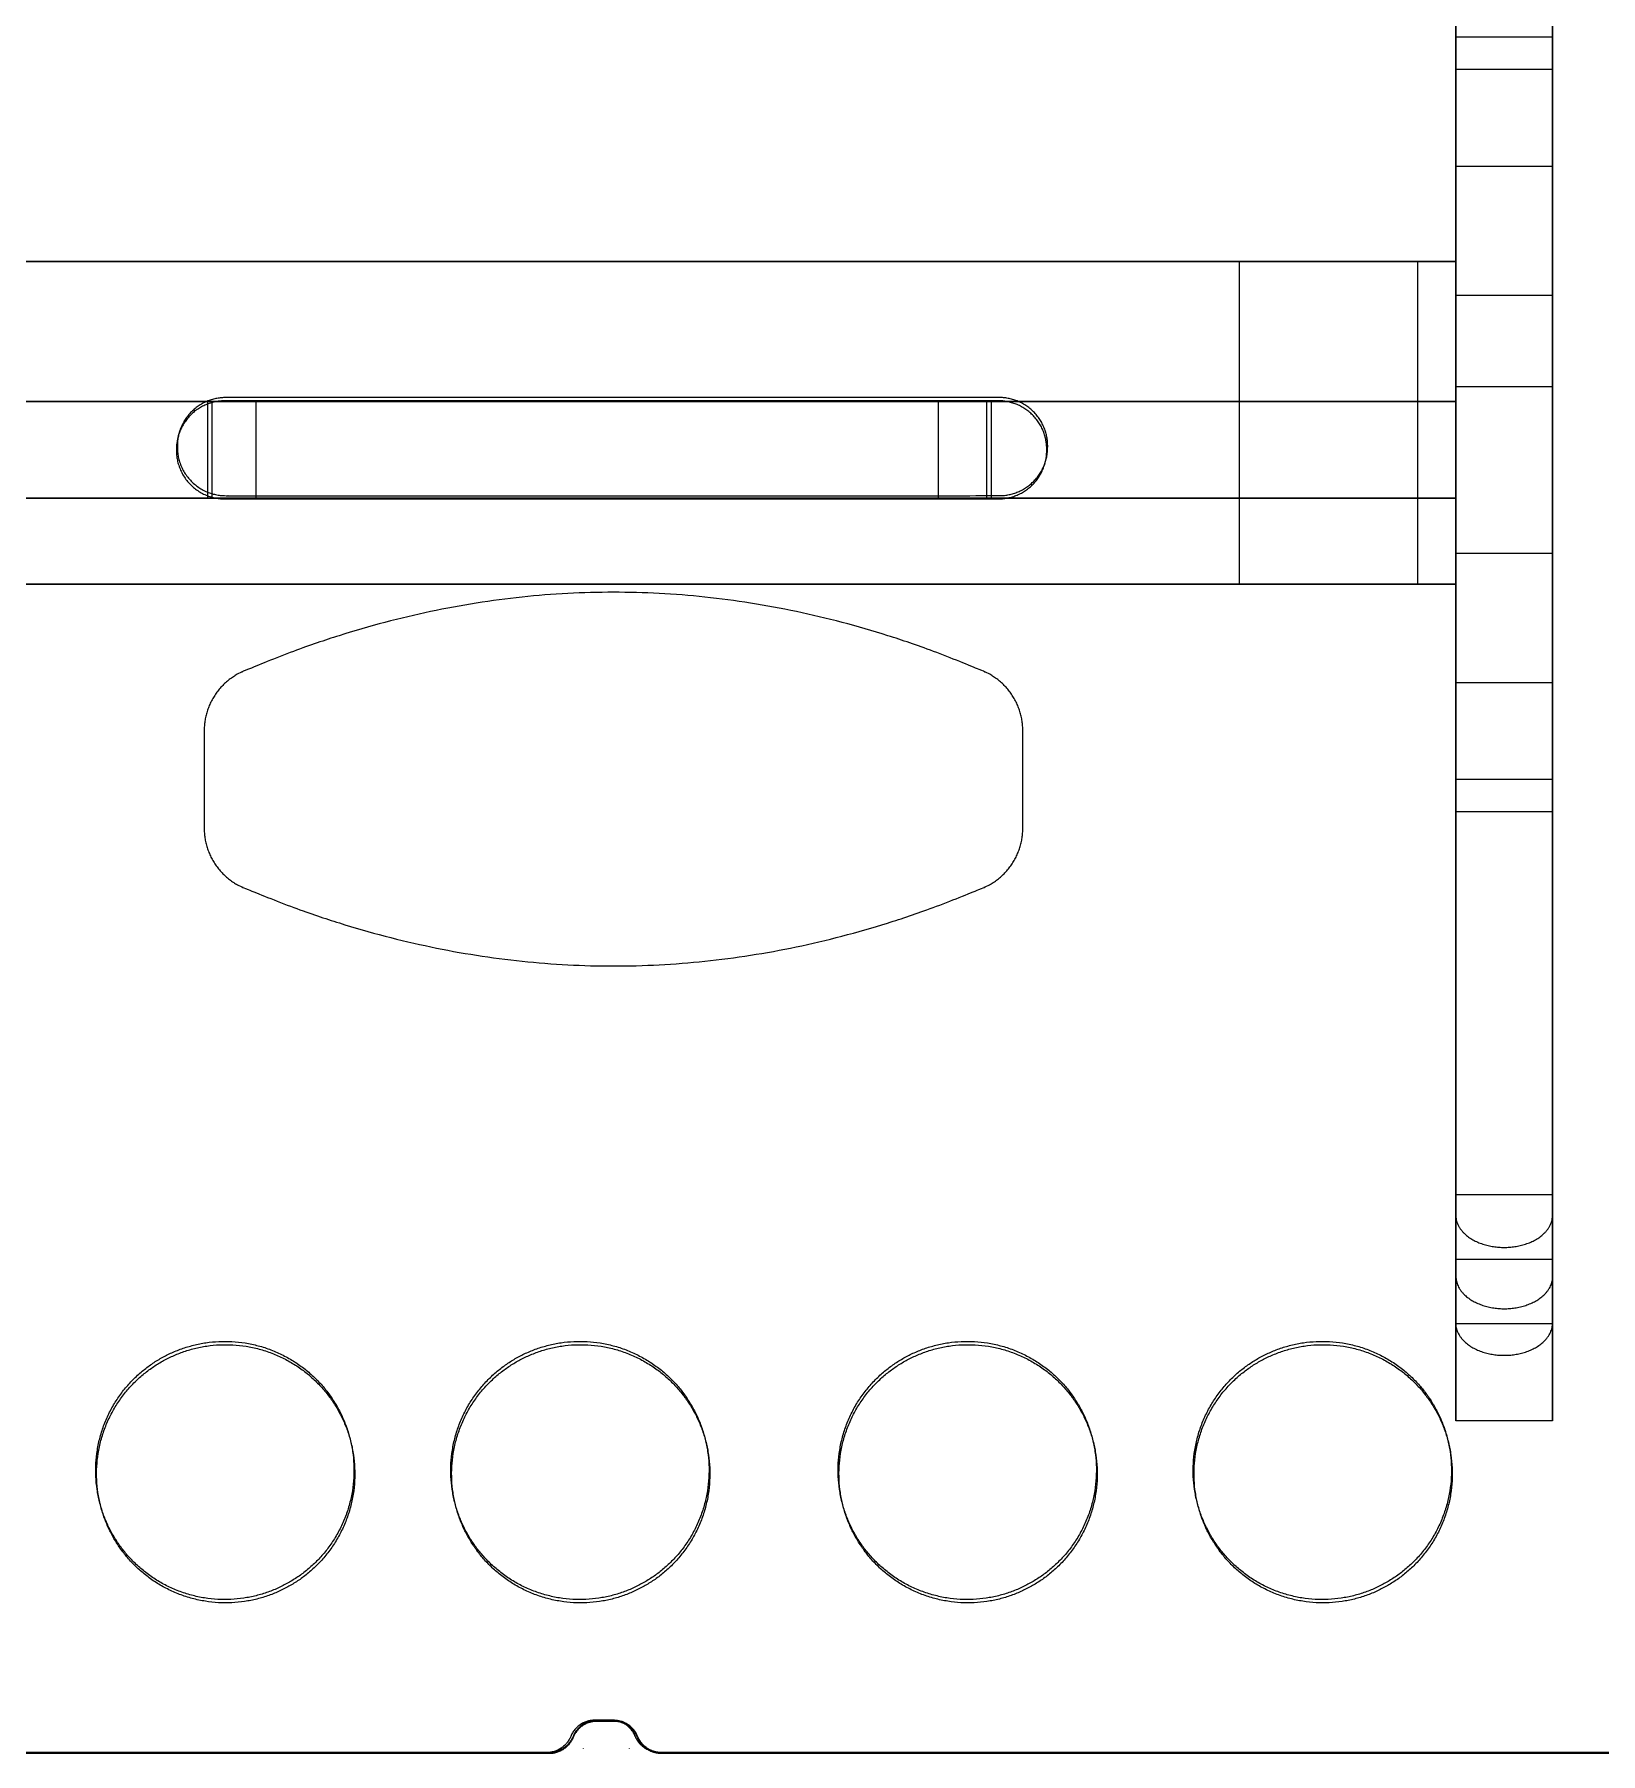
# Model space of a CAD drawing. Header units: inches. Extents: x -39 to 46.7, y -58 to 11.1.
# Drawn here: x 18.69 to 24.75, y -4.95 to 1.71 of the extents above; entities that cross this region are included whole.
import ezdxf

# ---------------------------------------------------------------- set-up
doc = ezdxf.new("R2010")
doc.units = ezdxf.units.IN
doc.header["$MEASUREMENT"] = 0
for name, color, linetype, true_color in [('Layer 01', 1, 'Continuous', 0xff0000), ('Layer 02', 192, 'Continuous', 0x7d26cd), ('Layer 03', 5, 'Continuous', 0x0000ff), ('Secondary Parts', 96, 'Continuous', 0x007f00)]:
    doc.layers.add(name, color=color, linetype=linetype, true_color=true_color)

msp = doc.modelspace()

# ---------------------------------------------------------------- linework, layer by layer
at = {"layer": 'Layer 01'}
for points in [[(24.1939, 3.1375, 6.9976), (24.1939, 0.1375, 6.9976), (24.1939, -2.8625, 6.9976)], [(24.1939, 3.1375, 6.6226), (24.1939, 0.1375, 6.6226), (24.1939, -2.8625, 6.6226)], [(24.5689, -2.8625, 6.9976), (24.5689, 0.1375, 6.9976), (24.5689, 3.1375, 6.9976)], [(24.5689, -2.8625, 6.6226), (24.5689, 0.1375, 6.6226), (24.5689, 3.1375, 6.6226)], [(22.4224, 0.2914, 6.9976), (20.938, 0.2913, 6.9976), (19.427, 0.2913, 6.9976)], [(22.4224, 0.2914, 6.6226), (20.938, 0.2913, 6.6226), (19.427, 0.2913, 6.6226)], [(19.427, 0.2913, 6.9976), (19.427, 0.2913, 6.8101), (19.427, 0.2913, 6.6226)], [(22.4224, 0.2914, 6.9976), (22.4224, 0.2914, 6.8101), (22.4224, 0.2914, 6.6226)], [(19.2395, 0.1038, 6.9976), (19.2395, 0.1038, 6.8101), (19.2395, 0.1038, 6.6226)], [(19.2395, 0.1038, 6.9976), (19.2395, 0.1013, 6.9976), (19.2395, 0.0988, 6.9976)], [(19.2395, 0.1038, 6.6226), (19.2395, 0.1013, 6.6226), (19.2395, 0.0988, 6.6226)], [(19.2395, 0.0988, 6.9976), (19.2395, 0.0988, 6.8101), (19.2395, 0.0988, 6.6226)], [(22.6098, 0.0961, 6.9976), (22.6098, 0.1, 6.9976), (22.6099, 0.1039, 6.9976)], [(22.6098, 0.0961, 6.6226), (22.6098, 0.1, 6.6226), (22.6099, 0.1039, 6.6226)], [(22.6098, 0.0961, 6.9976), (22.6098, 0.0961, 6.8101), (22.6098, 0.0961, 6.6226)], [(22.6099, 0.1039, 6.9976), (22.6099, 0.1039, 6.8101), (22.6099, 0.1039, 6.6226)], [(22.4223, -0.0886, 6.9976), (22.4223, -0.0886, 6.8101), (22.4223, -0.0886, 6.6226)], [(19.347, -0.9863, 6.9976), (19.347, -0.9863, 6.8101), (19.347, -0.9863, 6.6226)], [(19.347, -0.9863, 6.9976), (19.347, -1.1752, 6.9976), (19.347, -1.364, 6.9976)], [(19.347, -0.9863, 6.6226), (19.347, -1.1752, 6.6226), (19.347, -1.364, 6.6226)], [(22.5173, -1.364, 6.9976), (22.5173, -1.1752, 6.9976), (22.5173, -0.9863, 6.9976)], [(22.5173, -0.9863, 6.9976), (22.5173, -0.9863, 6.8101), (22.5173, -0.9863, 6.6226)], [(22.5173, -1.364, 6.6226), (22.5173, -1.1752, 6.6226), (22.5173, -0.9863, 6.6226)], [(19.347, -1.364, 6.9976), (19.347, -1.364, 6.8101), (19.347, -1.364, 6.6226)], [(22.5173, -1.364, 6.9976), (22.5173, -1.364, 6.8101), (22.5173, -1.364, 6.6226)], [(24.1939, -2.8625, 6.9976), (24.1939, -2.8625, 6.8101), (24.1939, -2.8625, 6.6226)], [(24.5689, -2.8625, 6.9976), (24.5689, -2.8625, 6.8101), (24.5689, -2.8625, 6.6226)], [(19.6803, -4.2972, 6.9976), (19.6803, -4.2972, 6.8101), (19.6803, -4.2972, 6.6226)], [(21.0553, -4.2972, 6.9976), (21.0553, -4.2972, 6.8101), (21.0553, -4.2972, 6.6226)], [(22.5553, -4.2972, 6.9976), (22.5553, -4.2972, 6.8101), (22.5553, -4.2972, 6.6226)], [(23.9303, -4.2972, 6.9976), (23.9303, -4.2972, 6.8101), (23.9303, -4.2972, 6.6226)], [(20.9327, -4.823, 6.9976), (20.9004, -4.823, 6.9976), (20.8681, -4.823, 6.9976)], [(20.8681, -4.823, 6.9976), (20.8681, -4.823, 6.8101), (20.8681, -4.823, 6.6226)], [(20.9327, -4.823, 6.6226), (20.9004, -4.823, 6.6226), (20.8681, -4.823, 6.6226)], [(20.9327, -4.823, 6.9976), (20.9327, -4.823, 6.8101), (20.9327, -4.823, 6.6226)], [(20.7754, -4.8855, 6.9976), (20.7754, -4.8855, 6.8101), (20.7754, -4.8855, 6.6226)], [(21.0254, -4.8855, 6.9976), (21.0254, -4.8855, 6.8101), (21.0254, -4.8855, 6.6226)], [(20.6826, -4.948, 6.9976), (18.0254, -4.9476, 6.9976), (15.3682, -4.9472, 6.9976)], [(20.6826, -4.948, 6.6226), (18.0254, -4.9476, 6.6226), (15.3682, -4.9472, 6.6226)], [(20.6826, -4.948, 6.9976), (20.6826, -4.948, 6.8101), (20.6826, -4.948, 6.6226)], [(20.8143, -4.9277, 6.9976), (20.8143, -4.9286, 6.9976), (20.8143, -4.9295, 6.9976)], [(20.8143, -4.9277, 6.6226), (20.8143, -4.9286, 6.6226), (20.8143, -4.9295, 6.6226)], [(20.8143, -4.9277, 6.9976), (20.8143, -4.9277, 6.8101), (20.8143, -4.9277, 6.6226)], [(20.8143, -4.9295, 6.9976), (20.8143, -4.9295, 6.8101), (20.8143, -4.9295, 6.6226)], [(20.9926, -4.9277, 6.9976), (20.9927, -4.9286, 6.9976), (20.9927, -4.9295, 6.9976)], [(20.9926, -4.9277, 6.6226), (20.9927, -4.9286, 6.6226), (20.9927, -4.9295, 6.6226)], [(20.9926, -4.9277, 6.9976), (20.9926, -4.9277, 6.8101), (20.9926, -4.9277, 6.6226)], [(20.9927, -4.9295, 6.9976), (20.9927, -4.9295, 6.8101), (20.9927, -4.9295, 6.6226)], [(26.418, -4.9472, 6.9976), (23.7681, -4.9476, 6.9976), (21.1181, -4.9479, 6.9976)], [(26.418, -4.9472, 6.6226), (23.7681, -4.9476, 6.6226), (21.1181, -4.9479, 6.6226)], [(21.1181, -4.9479, 6.9976), (21.1181, -4.9479, 6.8101), (21.1181, -4.9479, 6.6226)]]:
    msp.add_open_spline(points, degree=2, dxfattribs=at)
for points, weights in [([(19.427, 0.2913, 6.9976), (19.2395, 0.2913, 6.9976), (19.2395, 0.1038, 6.9976)], [1, 0.707106781187, 1]), ([(19.427, 0.2913, 6.6226), (19.2395, 0.2913, 6.6226), (19.2395, 0.1038, 6.6226)], [1, 0.707106781187, 1]), ([(22.6099, 0.1039, 6.9976), (22.6099, 0.2914, 6.9976), (22.4224, 0.2914, 6.9976)], [1, 0.707106781187, 1]), ([(22.6099, 0.1039, 6.6226), (22.6099, 0.2914, 6.6226), (22.4224, 0.2914, 6.6226)], [1, 0.707106781187, 1]), ([(22.4223, -0.0886, 6.9976), (22.607, -0.0886, 6.9976), (22.6098, 0.0961, 6.9976)], [1, 0.712347741037, 1]), ([(22.4223, -0.0886, 6.6226), (22.607, -0.0886, 6.6226), (22.6098, 0.0961, 6.6226)], [1, 0.712347741037, 1]), ([(20.8681, -4.823, 6.9976), (20.8006, -4.823, 6.9976), (20.7754, -4.8855, 6.9976)], [0.961949522277, 0.751993284982, 0.855035371436]), ([(20.8681, -4.823, 6.6226), (20.8006, -4.823, 6.6226), (20.7754, -4.8855, 6.6226)], [0.961949522277, 0.751993284982, 0.855035371436]), ([(21.0254, -4.8855, 6.9976), (21.0001, -4.823, 6.9976), (20.9327, -4.823, 6.9976)], [0.961949522277, 0.797626597308, 0.961949522277]), ([(21.0254, -4.8855, 6.6226), (21.0001, -4.823, 6.6226), (20.9327, -4.823, 6.6226)], [0.961949522277, 0.797626597308, 0.961949522277]), ([(20.7754, -4.8855, 6.9976), (20.7501, -4.948, 6.9976), (20.6826, -4.948, 6.9976)], [0.855035371436, 0.708939931754, 0.855035371436]), ([(20.7754, -4.8855, 6.6226), (20.7501, -4.948, 6.6226), (20.6826, -4.948, 6.6226)], [0.855035371436, 0.708939931754, 0.855035371436])]:
    msp.add_rational_spline(points, weights, degree=2, dxfattribs=at)
for points, weights, knots in [([(19.2395, 0.0988, 6.9976), (19.2395, -0.0887, 6.9976), (19.427, -0.0887, 6.9976), (20.938, -0.0887, 6.9976), (22.4223, -0.0886, 6.9976)], [1, 0.707106781187, 1, 1, 1], [230.67209, 230.67209, 230.67209, 230.966614, 230.966614, 233.571715, 233.571715, 233.571715]), ([(19.2395, 0.0988, 6.6226), (19.2395, -0.0887, 6.6226), (19.427, -0.0887, 6.6226), (20.938, -0.0887, 6.6226), (22.4223, -0.0886, 6.6226)], [1, 0.707106781187, 1, 1, 1], [230.67209, 230.67209, 230.67209, 230.966614, 230.966614, 233.571715, 233.571715, 233.571715]), ([(22.5173, -0.9863, 6.9976), (22.5173, -0.8213, 6.9976), (22.3655, -0.7564, 6.9976), (20.9321, -0.1439, 6.9976), (19.4987, -0.7564, 6.9976), (19.347, -0.8213, 6.9976), (19.347, -0.9863, 6.9976)], [1, 0.834546227891, 1, 1, 1, 0.834546225905, 1], [189.585096, 189.585096, 189.585096, 189.87684, 189.87684, 192.830088, 192.830088, 193.121832, 193.121832, 193.121832]), ([(22.5173, -0.9863, 6.6226), (22.5173, -0.8213, 6.6226), (22.3655, -0.7564, 6.6226), (20.9321, -0.1439, 6.6226), (19.4987, -0.7564, 6.6226), (19.347, -0.8213, 6.6226), (19.347, -0.9863, 6.6226)], [1, 0.834546227891, 1, 1, 1, 0.834546225905, 1], [189.585096, 189.585096, 189.585096, 189.87684, 189.87684, 192.830088, 192.830088, 193.121832, 193.121832, 193.121832]), ([(19.347, -1.364, 6.9976), (19.347, -1.5297, 6.9976), (19.4995, -1.5943, 6.9976), (20.9321, -2.2006, 6.9976), (22.3647, -1.5943, 6.9976), (22.5173, -1.5297, 6.9976), (22.5173, -1.364, 6.9976)], [1, 0.83359574176, 1, 1, 1, 0.833595782278, 1], [193.499551, 193.499551, 193.499551, 193.792156, 193.792156, 196.743771, 196.743771, 197.036377, 197.036377, 197.036377]), ([(19.347, -1.364, 6.6226), (19.347, -1.5297, 6.6226), (19.4995, -1.5943, 6.6226), (20.9321, -2.2006, 6.6226), (22.3647, -1.5943, 6.6226), (22.5173, -1.5297, 6.6226), (22.5173, -1.364, 6.6226)], [1, 0.83359574176, 1, 1, 1, 0.833595782278, 1], [193.499551, 193.499551, 193.499551, 193.792156, 193.792156, 196.743771, 196.743771, 197.036377, 197.036377, 197.036377]), ([(24.1939, -2.8625, 6.9976), (24.1939, -2.9875, 6.9976), (24.3814, -2.9875, 6.9976), (24.5689, -2.9875, 6.9976), (24.5689, -2.8625, 6.9976)], [1, 0.707106781187, 1, 0.707106781187, 1], [207.9998722, 207.9998722, 207.9998722, 208.1962217, 208.1962217, 208.3925712, 208.3925712, 208.3925712]), ([(24.1939, -2.8625, 6.6226), (24.1939, -2.9875, 6.6226), (24.3814, -2.9875, 6.6226), (24.5689, -2.9875, 6.6226), (24.5689, -2.8625, 6.6226)], [1, 0.707106781187, 1, 0.707106781187, 1], [207.9998722, 207.9998722, 207.9998722, 208.1962217, 208.1962217, 208.3925712, 208.3925712, 208.3925712]), ([(19.6803, -4.2972, 6.9976), (20.1133, -4.0472, 6.9976), (19.8633, -3.6142, 6.9976), (19.6133, -3.1811, 6.9976), (19.1803, -3.4311, 6.9976), (18.7473, -3.6811, 6.9976), (18.9973, -4.1142, 6.9976), (19.2473, -4.5472, 6.9976), (19.6803, -4.2972, 6.9976)], [1, 0.707106781187, 1, 0.707106781187, 1, 0.707106781187, 1, 0.707106781187, 1], [127.650659, 127.650659, 127.650659, 128.330834, 128.330834, 129.011009, 129.011009, 129.691184, 129.691184, 130.371359, 130.371359, 130.371359]), ([(19.6803, -4.2972, 6.6226), (20.1133, -4.0472, 6.6226), (19.8633, -3.6142, 6.6226), (19.6133, -3.1811, 6.6226), (19.1803, -3.4311, 6.6226), (18.7473, -3.6811, 6.6226), (18.9973, -4.1142, 6.6226), (19.2473, -4.5472, 6.6226), (19.6803, -4.2972, 6.6226)], [1, 0.707106781187, 1, 0.707106781187, 1, 0.707106781187, 1, 0.707106781187, 1], [127.650659, 127.650659, 127.650659, 128.330834, 128.330834, 129.011009, 129.011009, 129.691184, 129.691184, 130.371359, 130.371359, 130.371359]), ([(21.0553, -4.2972, 6.9976), (21.4883, -4.0472, 6.9976), (21.2383, -3.6142, 6.9976), (20.9883, -3.1811, 6.9976), (20.5553, -3.4311, 6.9976), (20.1223, -3.6811, 6.9976), (20.3723, -4.1142, 6.9976), (20.6223, -4.5472, 6.9976), (21.0553, -4.2972, 6.9976)], [1, 0.707106781187, 1, 0.707106781187, 1, 0.707106781187, 1, 0.707106781187, 1], [183.765979, 183.765979, 183.765979, 184.446154, 184.446154, 185.126329, 185.126329, 185.806504, 185.806504, 186.486678, 186.486678, 186.486678]), ([(21.0553, -4.2972, 6.6226), (21.4883, -4.0472, 6.6226), (21.2383, -3.6142, 6.6226), (20.9883, -3.1811, 6.6226), (20.5553, -3.4311, 6.6226), (20.1223, -3.6811, 6.6226), (20.3723, -4.1142, 6.6226), (20.6223, -4.5472, 6.6226), (21.0553, -4.2972, 6.6226)], [1, 0.707106781187, 1, 0.707106781187, 1, 0.707106781187, 1, 0.707106781187, 1], [183.765979, 183.765979, 183.765979, 184.446154, 184.446154, 185.126329, 185.126329, 185.806504, 185.806504, 186.486678, 186.486678, 186.486678]), ([(22.5553, -4.2972, 6.9976), (22.9883, -4.0472, 6.9976), (22.7383, -3.6142, 6.9976), (22.4883, -3.1811, 6.9976), (22.0553, -3.4311, 6.9976), (21.6223, -3.6811, 6.9976), (21.8723, -4.1142, 6.9976), (22.1223, -4.5472, 6.9976), (22.5553, -4.2972, 6.9976)], [1, 0.707106781187, 1, 0.707106781187, 1, 0.707106781187, 1, 0.707106781187, 1], [145.005596, 145.005596, 145.005596, 145.685771, 145.685771, 146.365946, 146.365946, 147.04612, 147.04612, 147.726295, 147.726295, 147.726295]), ([(22.5553, -4.2972, 6.6226), (22.9883, -4.0472, 6.6226), (22.7383, -3.6142, 6.6226), (22.4883, -3.1811, 6.6226), (22.0553, -3.4311, 6.6226), (21.6223, -3.6811, 6.6226), (21.8723, -4.1142, 6.6226), (22.1223, -4.5472, 6.6226), (22.5553, -4.2972, 6.6226)], [1, 0.707106781187, 1, 0.707106781187, 1, 0.707106781187, 1, 0.707106781187, 1], [145.005596, 145.005596, 145.005596, 145.685771, 145.685771, 146.365946, 146.365946, 147.04612, 147.04612, 147.726295, 147.726295, 147.726295]), ([(23.9303, -4.2972, 6.9976), (24.3633, -4.0472, 6.9976), (24.1133, -3.6142, 6.9976), (23.8633, -3.1811, 6.9976), (23.4303, -3.4311, 6.9976), (22.9973, -3.6811, 6.9976), (23.2473, -4.1142, 6.9976), (23.4973, -4.5472, 6.9976), (23.9303, -4.2972, 6.9976)], [1, 0.707106781187, 1, 0.707106781187, 1, 0.707106781187, 1, 0.707106781187, 1], [139.564198, 139.564198, 139.564198, 140.244373, 140.244373, 140.924548, 140.924548, 141.604722, 141.604722, 142.284897, 142.284897, 142.284897]), ([(23.9303, -4.2972, 6.6226), (24.3633, -4.0472, 6.6226), (24.1133, -3.6142, 6.6226), (23.8633, -3.1811, 6.6226), (23.4303, -3.4311, 6.6226), (22.9973, -3.6811, 6.6226), (23.2473, -4.1142, 6.6226), (23.4973, -4.5472, 6.6226), (23.9303, -4.2972, 6.6226)], [1, 0.707106781187, 1, 0.707106781187, 1, 0.707106781187, 1, 0.707106781187, 1], [139.564198, 139.564198, 139.564198, 140.244373, 140.244373, 140.924548, 140.924548, 141.604722, 141.604722, 142.284897, 142.284897, 142.284897]), ([(21.1181, -4.9479, 6.9976), (21.0767, -4.948, 6.9976), (21.0474, -4.9187, 6.9976), (21.033, -4.9043, 6.9976), (21.0254, -4.8855, 6.9976)], [1, 0.92386621371, 1, 0.961142610731, 0.961949522277], [54.1520355, 54.1520355, 54.1520355, 54.2305823, 54.2305823, 54.2706712, 54.2706712, 54.2706712]), ([(21.1181, -4.9479, 6.6226), (21.0767, -4.948, 6.6226), (21.0474, -4.9187, 6.6226), (21.033, -4.9043, 6.6226), (21.0254, -4.8855, 6.6226)], [1, 0.92386621371, 1, 0.961142610731, 0.961949522277], [54.1520355, 54.1520355, 54.1520355, 54.2305823, 54.2305823, 54.2706712, 54.2706712, 54.2706712])]:
    msp.add_rational_spline(points, weights, degree=2, knots=knots, dxfattribs=at)
at = {"layer": 'Layer 02'}
for points in [[(24.1944, 3.4001, 3.7437), (24.1944, 0.1501, 3.7437), (24.1944, -3.0999, 3.7437)], [(24.1944, 3.4001, 3.3687), (24.1944, 0.1501, 3.3687), (24.1944, -3.0999, 3.3687)], [(24.5694, -3.0999, 3.7437), (24.5694, 0.1501, 3.7437), (24.5694, 3.4001, 3.7437)], [(24.5694, -3.0999, 3.3687), (24.5694, 0.1501, 3.3687), (24.5694, 3.4001, 3.3687)], [(22.426, 0.304, 3.7437), (20.9416, 0.3039, 3.7437), (19.4306, 0.3039, 3.7437)], [(22.426, 0.304, 3.3687), (20.9416, 0.3039, 3.3687), (19.4306, 0.3039, 3.3687)], [(19.4306, 0.3039, 3.7437), (19.4306, 0.3039, 3.5562), (19.4306, 0.3039, 3.3687)], [(22.426, 0.304, 3.7437), (22.426, 0.304, 3.5562), (22.426, 0.304, 3.3687)], [(19.2431, 0.1164, 3.7437), (19.2431, 0.1164, 3.5562), (19.2431, 0.1164, 3.3687)], [(19.2431, 0.1164, 3.7437), (19.2431, 0.1139, 3.7437), (19.2431, 0.1114, 3.7437)], [(19.2431, 0.1164, 3.3687), (19.2431, 0.1139, 3.3687), (19.2431, 0.1114, 3.3687)], [(19.2431, 0.1114, 3.7437), (19.2431, 0.1114, 3.5562), (19.2431, 0.1114, 3.3687)], [(22.6134, 0.1087, 3.7437), (22.6135, 0.1126, 3.7437), (22.6135, 0.1165, 3.7437)], [(22.6134, 0.1087, 3.3687), (22.6135, 0.1126, 3.3687), (22.6135, 0.1165, 3.3687)], [(22.6134, 0.1087, 3.7437), (22.6134, 0.1087, 3.5562), (22.6134, 0.1087, 3.3687)], [(22.6135, 0.1165, 3.7437), (22.6135, 0.1165, 3.5562), (22.6135, 0.1165, 3.3687)], [(22.4259, -0.076, 3.7437), (22.4259, -0.076, 3.5562), (22.4259, -0.076, 3.3687)], [(24.1944, -3.0999, 3.7437), (24.1944, -3.0999, 3.5562), (24.1944, -3.0999, 3.3687)], [(24.5694, -3.0999, 3.7437), (24.5694, -3.0999, 3.5562), (24.5694, -3.0999, 3.3687)], [(19.677, -4.2843, 3.7437), (19.677, -4.2843, 3.5562), (19.677, -4.2843, 3.3687)], [(21.052, -4.2843, 3.7437), (21.052, -4.2843, 3.5562), (21.052, -4.2843, 3.3687)], [(22.552, -4.2843, 3.7437), (22.552, -4.2843, 3.5562), (22.552, -4.2843, 3.3687)], [(23.927, -4.2843, 3.7437), (23.927, -4.2843, 3.5562), (23.927, -4.2843, 3.3687)], [(20.9239, -4.8186, 3.7437), (20.8916, -4.8186, 3.7437), (20.8593, -4.8186, 3.7437)], [(20.8593, -4.8186, 3.7437), (20.8593, -4.8186, 3.5562), (20.8593, -4.8186, 3.3687)], [(20.9239, -4.8186, 3.3687), (20.8916, -4.8186, 3.3687), (20.8593, -4.8186, 3.3687)], [(20.9239, -4.8186, 3.7437), (20.9239, -4.8186, 3.5562), (20.9239, -4.8186, 3.3687)], [(20.7666, -4.8811, 3.7437), (20.7666, -4.8811, 3.5562), (20.7666, -4.8811, 3.3687)], [(21.0166, -4.8811, 3.7437), (21.0166, -4.8811, 3.5562), (21.0166, -4.8811, 3.3687)], [(20.6738, -4.9436, 3.7437), (18.0166, -4.9432, 3.7437), (15.3595, -4.9429, 3.7437)], [(20.6738, -4.9436, 3.3687), (18.0166, -4.9432, 3.3687), (15.3595, -4.9429, 3.3687)], [(20.6738, -4.9436, 3.7437), (20.6738, -4.9436, 3.5562), (20.6738, -4.9436, 3.3687)], [(26.4092, -4.9429, 3.7437), (23.7593, -4.9432, 3.7437), (21.1093, -4.9436, 3.7437)], [(26.4092, -4.9429, 3.3687), (23.7593, -4.9432, 3.3687), (21.1093, -4.9436, 3.3687)], [(21.1093, -4.9436, 3.7437), (21.1093, -4.9436, 3.5562), (21.1093, -4.9436, 3.3687)]]:
    msp.add_open_spline(points, degree=2, dxfattribs=at)
for points, weights in [([(19.4306, 0.3039, 3.7437), (19.2431, 0.3039, 3.7437), (19.2431, 0.1164, 3.7437)], [1, 0.707106781187, 1]), ([(19.4306, 0.3039, 3.3687), (19.2431, 0.3039, 3.3687), (19.2431, 0.1164, 3.3687)], [1, 0.707106781187, 1]), ([(22.6135, 0.1165, 3.7437), (22.6135, 0.304, 3.7437), (22.426, 0.304, 3.7437)], [1, 0.707106781187, 1]), ([(22.6135, 0.1165, 3.3687), (22.6135, 0.304, 3.3687), (22.426, 0.304, 3.3687)], [1, 0.707106781187, 1]), ([(22.4259, -0.076, 3.7437), (22.6107, -0.076, 3.7437), (22.6134, 0.1087, 3.7437)], [1, 0.712347741037, 1]), ([(22.4259, -0.076, 3.3687), (22.6107, -0.076, 3.3687), (22.6134, 0.1087, 3.3687)], [1, 0.712347741037, 1]), ([(20.8593, -4.8186, 3.7437), (20.7918, -4.8186, 3.7437), (20.7666, -4.8811, 3.7437)], [0.961949522277, 0.751993284982, 0.855035371436]), ([(20.8593, -4.8186, 3.3687), (20.7918, -4.8186, 3.3687), (20.7666, -4.8811, 3.3687)], [0.961949522277, 0.751993284982, 0.855035371436]), ([(21.0166, -4.8811, 3.7437), (20.9913, -4.8186, 3.7437), (20.9239, -4.8186, 3.7437)], [0.961949522277, 0.797626597308, 0.961949522277]), ([(21.0166, -4.8811, 3.3687), (20.9913, -4.8186, 3.3687), (20.9239, -4.8186, 3.3687)], [0.961949522277, 0.797626597308, 0.961949522277]), ([(20.7666, -4.8811, 3.7437), (20.7413, -4.9436, 3.7437), (20.6738, -4.9436, 3.7437)], [0.855035371436, 0.708939931754, 0.855035371436]), ([(20.7666, -4.8811, 3.3687), (20.7413, -4.9436, 3.3687), (20.6738, -4.9436, 3.3687)], [0.855035371436, 0.708939931754, 0.855035371436])]:
    msp.add_rational_spline(points, weights, degree=2, dxfattribs=at)
for points, weights, knots in [([(19.2431, 0.1114, 3.7437), (19.2431, -0.0761, 3.7437), (19.4306, -0.0761, 3.7437), (20.9416, -0.0761, 3.7437), (22.4259, -0.076, 3.7437)], [1, 0.707106781187, 1, 1, 1], [187.700012, 187.700012, 187.700012, 187.994536, 187.994536, 190.599637, 190.599637, 190.599637]), ([(19.2431, 0.1114, 3.3687), (19.2431, -0.0761, 3.3687), (19.4306, -0.0761, 3.3687), (20.9416, -0.0761, 3.3687), (22.4259, -0.076, 3.3687)], [1, 0.707106781187, 1, 1, 1], [187.700012, 187.700012, 187.700012, 187.994536, 187.994536, 190.599637, 190.599637, 190.599637]), ([(24.1944, -3.0999, 3.7437), (24.1944, -3.2249, 3.7437), (24.3819, -3.2249, 3.7437), (24.5694, -3.2249, 3.7437), (24.5694, -3.0999, 3.7437)], [1, 0.707106781187, 1, 0.707106781187, 1], [217.7777338, 217.7777338, 217.7777338, 217.9740833, 217.9740833, 218.1704328, 218.1704328, 218.1704328]), ([(24.1944, -3.0999, 3.3687), (24.1944, -3.2249, 3.3687), (24.3819, -3.2249, 3.3687), (24.5694, -3.2249, 3.3687), (24.5694, -3.0999, 3.3687)], [1, 0.707106781187, 1, 0.707106781187, 1], [217.7777338, 217.7777338, 217.7777338, 217.9740833, 217.9740833, 218.1704328, 218.1704328, 218.1704328]), ([(19.677, -4.2843, 3.7437), (20.1101, -4.0343, 3.7437), (19.8601, -3.6013, 3.7437), (19.6101, -3.1683, 3.7437), (19.177, -3.4183, 3.7437), (18.744, -3.6683, 3.7437), (18.994, -4.1013, 3.7437), (19.244, -4.5343, 3.7437), (19.677, -4.2843, 3.7437)], [1, 0.707106781187, 1, 0.707106781187, 1, 0.707106781187, 1, 0.707106781187, 1], [135.291668, 135.291668, 135.291668, 135.971843, 135.971843, 136.652017, 136.652017, 137.332192, 137.332192, 138.012367, 138.012367, 138.012367]), ([(19.677, -4.2843, 3.3687), (20.1101, -4.0343, 3.3687), (19.8601, -3.6013, 3.3687), (19.6101, -3.1683, 3.3687), (19.177, -3.4183, 3.3687), (18.744, -3.6683, 3.3687), (18.994, -4.1013, 3.3687), (19.244, -4.5343, 3.3687), (19.677, -4.2843, 3.3687)], [1, 0.707106781187, 1, 0.707106781187, 1, 0.707106781187, 1, 0.707106781187, 1], [135.291668, 135.291668, 135.291668, 135.971843, 135.971843, 136.652017, 136.652017, 137.332192, 137.332192, 138.012367, 138.012367, 138.012367]), ([(21.052, -4.2843, 3.7437), (21.4851, -4.0343, 3.7437), (21.2351, -3.6013, 3.7437), (20.9851, -3.1683, 3.7437), (20.552, -3.4183, 3.7437), (20.119, -3.6683, 3.7437), (20.369, -4.1013, 3.7437), (20.619, -4.5343, 3.7437), (21.052, -4.2843, 3.7437)], [1, 0.707106781187, 1, 0.707106781187, 1, 0.707106781187, 1, 0.707106781187, 1], [174.193697, 174.193697, 174.193697, 174.873872, 174.873872, 175.554046, 175.554046, 176.234221, 176.234221, 176.914396, 176.914396, 176.914396]), ([(21.052, -4.2843, 3.3687), (21.4851, -4.0343, 3.3687), (21.2351, -3.6013, 3.3687), (20.9851, -3.1683, 3.3687), (20.552, -3.4183, 3.3687), (20.119, -3.6683, 3.3687), (20.369, -4.1013, 3.3687), (20.619, -4.5343, 3.3687), (21.052, -4.2843, 3.3687)], [1, 0.707106781187, 1, 0.707106781187, 1, 0.707106781187, 1, 0.707106781187, 1], [174.193697, 174.193697, 174.193697, 174.873872, 174.873872, 175.554046, 175.554046, 176.234221, 176.234221, 176.914396, 176.914396, 176.914396]), ([(22.552, -4.2843, 3.7437), (22.9851, -4.0343, 3.7437), (22.7351, -3.6013, 3.7437), (22.4851, -3.1683, 3.7437), (22.052, -3.4183, 3.7437), (21.619, -3.6683, 3.7437), (21.869, -4.1013, 3.7437), (22.119, -4.5343, 3.7437), (22.552, -4.2843, 3.7437)], [1, 0.707106781187, 1, 0.707106781187, 1, 0.707106781187, 1, 0.707106781187, 1], [152.646605, 152.646605, 152.646605, 153.326779, 153.326779, 154.006954, 154.006954, 154.687129, 154.687129, 155.367304, 155.367304, 155.367304]), ([(22.552, -4.2843, 3.3687), (22.9851, -4.0343, 3.3687), (22.7351, -3.6013, 3.3687), (22.4851, -3.1683, 3.3687), (22.052, -3.4183, 3.3687), (21.619, -3.6683, 3.3687), (21.869, -4.1013, 3.3687), (22.119, -4.5343, 3.3687), (22.552, -4.2843, 3.3687)], [1, 0.707106781187, 1, 0.707106781187, 1, 0.707106781187, 1, 0.707106781187, 1], [152.646605, 152.646605, 152.646605, 153.326779, 153.326779, 154.006954, 154.006954, 154.687129, 154.687129, 155.367304, 155.367304, 155.367304]), ([(23.927, -4.2843, 3.7437), (24.3601, -4.0343, 3.7437), (24.1101, -3.6013, 3.7437), (23.8601, -3.1683, 3.7437), (23.427, -3.4183, 3.7437), (22.994, -3.6683, 3.7437), (23.244, -4.1013, 3.7437), (23.494, -4.5343, 3.7437), (23.927, -4.2843, 3.7437)], [1, 0.707106781187, 1, 0.707106781187, 1, 0.707106781187, 1, 0.707106781187, 1], [147.205206, 147.205206, 147.205206, 147.885381, 147.885381, 148.565556, 148.565556, 149.245731, 149.245731, 149.925905, 149.925905, 149.925905]), ([(23.927, -4.2843, 3.3687), (24.3601, -4.0343, 3.3687), (24.1101, -3.6013, 3.3687), (23.8601, -3.1683, 3.3687), (23.427, -3.4183, 3.3687), (22.994, -3.6683, 3.3687), (23.244, -4.1013, 3.3687), (23.494, -4.5343, 3.3687), (23.927, -4.2843, 3.3687)], [1, 0.707106781187, 1, 0.707106781187, 1, 0.707106781187, 1, 0.707106781187, 1], [147.205206, 147.205206, 147.205206, 147.885381, 147.885381, 148.565556, 148.565556, 149.245731, 149.245731, 149.925905, 149.925905, 149.925905]), ([(21.1093, -4.9436, 3.7437), (21.0679, -4.9436, 3.7437), (21.0386, -4.9143, 3.7437), (21.0242, -4.9, 3.7437), (21.0166, -4.8811, 3.7437)], [1, 0.92386621371, 1, 0.961142610731, 0.961949522277], [54.1520355, 54.1520355, 54.1520355, 54.2305823, 54.2305823, 54.2706712, 54.2706712, 54.2706712]), ([(21.1093, -4.9436, 3.3687), (21.0679, -4.9436, 3.3687), (21.0386, -4.9143, 3.3687), (21.0242, -4.9, 3.3687), (21.0166, -4.8811, 3.3687)], [1, 0.92386621371, 1, 0.961142610731, 0.961949522277], [54.1520355, 54.1520355, 54.1520355, 54.2305823, 54.2305823, 54.2706712, 54.2706712, 54.2706712])]:
    msp.add_rational_spline(points, weights, degree=2, knots=knots, dxfattribs=at)
at = {"layer": 'Layer 03'}
for points in [[(24.1936, 3.7196, 0.75), (24.1936, 0.2196, 0.75), (24.1936, -3.2804, 0.75)], [(24.1936, 3.7196, 0.375), (24.1936, 0.2196, 0.375), (24.1936, -3.2804, 0.375)], [(24.5686, -3.2804, 0.75), (24.5686, 0.2196, 0.75), (24.5686, 3.7196, 0.75)], [(24.5686, -3.2804, 0.375), (24.5686, 0.2196, 0.375), (24.5686, 3.7196, 0.375)], [(24.1936, -3.2804, 0.75), (24.1936, -3.2804, 0.5625), (24.1936, -3.2804, 0.375)], [(24.5686, -3.2804, 0.75), (24.5686, -3.2804, 0.5625), (24.5686, -3.2804, 0.375)], [(20.933, -4.8189, 0.75), (20.9007, -4.8189, 0.75), (20.8683, -4.8189, 0.75)], [(20.8683, -4.8189, 0.75), (20.8683, -4.8189, 0.5625), (20.8683, -4.8189, 0.375)], [(20.933, -4.8189, 0.375), (20.9007, -4.8189, 0.375), (20.8683, -4.8189, 0.375)], [(20.933, -4.8189, 0.75), (20.933, -4.8189, 0.5625), (20.933, -4.8189, 0.375)], [(20.7756, -4.8814, 0.75), (20.7756, -4.8814, 0.5625), (20.7756, -4.8814, 0.375)], [(21.0257, -4.8814, 0.75), (21.0257, -4.8814, 0.5625), (21.0257, -4.8814, 0.375)], [(20.6829, -4.9439, 0.75), (18.0257, -4.9435, 0.75), (15.3685, -4.9432, 0.75)], [(20.6829, -4.9439, 0.375), (18.0257, -4.9435, 0.375), (15.3685, -4.9432, 0.375)], [(20.6829, -4.9439, 0.75), (20.6829, -4.9439, 0.5625), (20.6829, -4.9439, 0.375)], [(26.4183, -4.9432, 0.75), (23.7683, -4.9435, 0.75), (21.1184, -4.9439, 0.75)], [(26.4183, -4.9432, 0.375), (23.7683, -4.9435, 0.375), (21.1184, -4.9439, 0.375)], [(21.1184, -4.9439, 0.75), (21.1184, -4.9439, 0.5625), (21.1184, -4.9439, 0.375)]]:
    msp.add_open_spline(points, degree=2, dxfattribs=at)
for points, weights, knots in [([(24.1936, -3.2804, 0.75), (24.1936, -3.4054, 0.75), (24.3811, -3.4054, 0.75), (24.5686, -3.4054, 0.75), (24.5686, -3.2804, 0.75)], [1, 0.707106781187, 1, 0.707106781187, 1], [68.928023, 68.928023, 68.928023, 69.1243725, 69.1243725, 69.320722, 69.320722, 69.320722]), ([(24.1936, -3.2804, 0.375), (24.1936, -3.4054, 0.375), (24.3811, -3.4054, 0.375), (24.5686, -3.4054, 0.375), (24.5686, -3.2804, 0.375)], [1, 0.707106781187, 1, 0.707106781187, 1], [68.928023, 68.928023, 68.928023, 69.1243725, 69.1243725, 69.320722, 69.320722, 69.320722]), ([(21.1184, -4.9439, 0.75), (21.077, -4.9439, 0.75), (21.0477, -4.9146, 0.75), (21.0333, -4.9002, 0.75), (21.0257, -4.8814, 0.75)], [1, 0.92386621371, 1, 0.961142610731, 0.961949522277], [7.4021098, 7.4021098, 7.4021098, 7.4806565, 7.4806565, 7.5207455, 7.5207455, 7.5207455]), ([(21.1184, -4.9439, 0.375), (21.077, -4.9439, 0.375), (21.0477, -4.9146, 0.375), (21.0333, -4.9002, 0.375), (21.0257, -4.8814, 0.375)], [1, 0.92386621371, 1, 0.961142610731, 0.961949522277], [7.4021098, 7.4021098, 7.4021098, 7.4806565, 7.4806565, 7.5207455, 7.5207455, 7.5207455])]:
    msp.add_rational_spline(points, weights, degree=2, knots=knots, dxfattribs=at)
for points, weights in [([(20.8683, -4.8189, 0.75), (20.8009, -4.8189, 0.75), (20.7756, -4.8814, 0.75)], [0.961949522277, 0.751993284982, 0.855035371436]), ([(20.8683, -4.8189, 0.375), (20.8009, -4.8189, 0.375), (20.7756, -4.8814, 0.375)], [0.961949522277, 0.751993284982, 0.855035371436]), ([(21.0257, -4.8814, 0.75), (21.0004, -4.8189, 0.75), (20.933, -4.8189, 0.75)], [0.961949522277, 0.797626597308, 0.961949522277]), ([(21.0257, -4.8814, 0.375), (21.0004, -4.8189, 0.375), (20.933, -4.8189, 0.375)], [0.961949522277, 0.797626597308, 0.961949522277]), ([(20.7756, -4.8814, 0.75), (20.7504, -4.9439, 0.75), (20.6829, -4.9439, 0.75)], [0.855035371436, 0.708939931754, 0.855035371436]), ([(20.7756, -4.8814, 0.375), (20.7504, -4.9439, 0.375), (20.6829, -4.9439, 0.375)], [0.855035371436, 0.708939931754, 0.855035371436])]:
    msp.add_rational_spline(points, weights, degree=2, dxfattribs=at)
at = {"layer": 'Secondary Parts'}
for points in [[(24.1935, 4.091, -0.0048), (24.1935, 0.216, -0.0048), (24.1935, -3.659, -0.0048)], [(24.5685, 4.091, -0.0048), (24.5685, 0.216, -0.0048), (24.5685, -3.659, -0.0048)], [(24.5685, 1.6994, 1.7767), (24.381, 1.6994, 1.7767), (24.1935, 1.6994, 1.7767)], [(24.1935, 1.6994, 0.9017), (24.1935, 1.6994, 1.3392), (24.1935, 1.6994, 1.7767)], [(24.5685, 1.6994, 0.9017), (24.381, 1.6994, 0.9017), (24.1935, 1.6994, 0.9017)], [(24.5685, 1.6994, 0.9017), (24.5685, 1.6994, 1.3392), (24.5685, 1.6994, 1.7767)], [(24.5685, 1.5744, 1.9017), (24.381, 1.5744, 1.9017), (24.1935, 1.5744, 1.9017)], [(24.1935, 1.5744, 1.9017), (24.1935, 0.1994, 1.9017), (24.1935, -1.1756, 1.9017)], [(24.5685, 1.5744, 0.7767), (24.381, 1.5744, 0.7767), (24.1935, 1.5744, 0.7767)], [(24.1935, -1.1756, 0.7767), (24.1935, 0.1994, 0.7767), (24.1935, 1.5744, 0.7767)], [(24.5685, 1.5744, 1.9017), (24.5685, 0.1994, 1.9017), (24.5685, -1.1756, 1.9017)], [(24.5685, -1.1756, 0.7767), (24.5685, 0.1994, 0.7767), (24.5685, 1.5744, 0.7767)], [(24.5685, 1.1994, 10.5174), (24.381, 1.1994, 10.5174), (24.1935, 1.1994, 10.5174)], [(24.5685, 1.1994, 10.0206), (24.381, 1.1994, 10.0206), (24.1935, 1.1994, 10.0206)], [(24.1935, 1.1994, 10.5174), (24.1935, 1.1994, 10.269), (24.1935, 1.1994, 10.0206)], [(24.5685, 1.1994, 10.5174), (24.5685, 1.1994, 10.269), (24.5685, 1.1994, 10.0206)], [(24.0459, 0.8307, 10.8771), (20.8791, 0.8307, 10.8771), (17.7123, 0.8307, 10.8771)], [(23.3556, 0.8307, 9.6271), (23.3556, 0.2057, 9.6271), (23.3556, -0.4193, 9.6271)], [(23.3556, 0.8307, 9.6271), (23.7008, 0.8307, 9.6271), (24.0459, 0.8307, 9.6271)], [(24.0459, 0.8307, 9.6271), (24.0459, 0.2057, 9.6271), (24.0459, -0.4193, 9.6271)], [(24.0459, 0.8307, 10.8771), (24.0459, 0.2057, 10.8771), (24.0459, -0.4193, 10.8771)], [(24.1941, 0.8307, 9.8055), (24.1941, 0.2057, 9.8055), (24.1941, -0.4193, 9.8055)], [(24.1941, 0.8307, 9.8055), (24.1941, 0.8307, 10.2521), (24.1941, 0.8307, 10.6986)], [(24.1941, 0.8307, 10.6986), (24.1941, 0.2057, 10.6986), (24.1941, -0.4193, 10.6986)], [(24.5685, 0.6994, 11.0174), (24.381, 0.6994, 11.0174), (24.1935, 0.6994, 11.0174)], [(24.1935, -0.3006, 11.0174), (24.1935, 0.1994, 11.0174), (24.1935, 0.6994, 11.0174)], [(24.5685, -0.3006, 11.0174), (24.5685, 0.1994, 11.0174), (24.5685, 0.6994, 11.0174)], [(24.5685, 0.346, 10.6202), (24.381, 0.346, 10.6202), (24.1935, 0.346, 10.6202)], [(24.5685, 0.346, 9.8702), (24.381, 0.346, 9.8702), (24.1935, 0.346, 9.8702)], [(19.3782, 0.2891, 3.7529), (18.4682, 0.2891, 3.7529), (17.5583, 0.2891, 3.7529)], [(17.5583, 0.2891, 6.6297), (18.4598, 0.2891, 6.629), (19.3612, 0.2891, 6.6283)], [(19.3612, -0.0859, 6.6283), (19.3612, 0.1016, 6.6283), (19.3612, 0.2891, 6.6283)], [(19.3612, -0.0859, 7.4395), (19.3612, 0.1016, 7.4395), (19.3612, 0.2891, 7.4395)], [(19.3612, 0.2891, 6.6283), (19.3612, 0.2891, 7.0339), (19.3612, 0.2891, 7.4395)], [(19.3782, -0.0859, 3.3787), (19.3782, 0.1016, 3.3787), (19.3782, 0.2891, 3.3787)], [(22.3956, 0.2891, 3.3787), (20.8869, 0.2891, 3.3787), (19.3782, 0.2891, 3.3787)], [(19.3782, -0.0859, 3.7529), (19.3782, 0.1016, 3.7529), (19.3782, 0.2891, 3.7529)], [(19.3782, 0.2891, 3.3787), (19.3782, 0.2891, 3.5658), (19.3782, 0.2891, 3.7529)], [(19.5487, -0.0859, 7.627), (19.5487, 0.1016, 7.627), (19.5487, 0.2891, 7.627)], [(19.5487, 0.2891, 7.627), (20.8695, 0.2891, 7.627), (22.1903, 0.2891, 7.627)], [(22.1903, -0.0859, 7.627), (22.1903, 0.1016, 7.627), (22.1903, 0.2891, 7.627)], [(22.3778, -0.0859, 6.627), (22.3778, 0.1016, 6.627), (22.3778, 0.2891, 6.627)], [(22.3778, 0.2891, 7.4395), (22.3778, 0.2891, 7.0333), (22.3778, 0.2891, 6.627)], [(22.3778, -0.0859, 7.4395), (22.3778, 0.1016, 7.4395), (22.3778, 0.2891, 7.4395)], [(22.3778, 0.2891, 6.627), (23.2863, 0.2891, 6.627), (24.1948, 0.2891, 6.627)], [(22.3956, -0.0859, 3.7353), (22.3956, 0.1016, 3.7353), (22.3956, 0.2891, 3.7353)], [(24.1948, 0.2891, 3.7353), (23.2952, 0.2891, 3.7353), (22.3956, 0.2891, 3.7353)], [(22.3956, -0.0859, 3.3787), (22.3956, 0.1016, 3.3787), (22.3956, 0.2891, 3.3787)], [(22.3956, 0.2891, 3.7353), (22.3956, 0.2891, 3.557), (22.3956, 0.2891, 3.3787)], [(24.1948, -0.0859, 6.627), (24.1948, 0.1016, 6.627), (24.1948, 0.2891, 6.627)], [(24.1948, -0.0859, 3.7353), (24.1948, 0.1016, 3.7353), (24.1948, 0.2891, 3.7353)], [(24.1948, 0.2891, 6.627), (24.1948, 0.2891, 5.1812), (24.1948, 0.2891, 3.7353)], [(19.3782, -0.0859, 3.7529), (18.4682, -0.0859, 3.7529), (17.5583, -0.0859, 3.7529)], [(17.5583, -0.0859, 6.6297), (18.4598, -0.0859, 6.629), (19.3612, -0.0859, 6.6283)], [(19.3612, -0.0859, 6.6283), (19.3612, -0.0859, 7.0339), (19.3612, -0.0859, 7.4395)], [(22.3956, -0.0859, 3.3787), (20.8869, -0.0859, 3.3787), (19.3782, -0.0859, 3.3787)], [(19.3782, -0.0859, 3.3787), (19.3782, -0.0859, 3.5658), (19.3782, -0.0859, 3.7529)], [(19.5487, -0.0859, 7.627), (20.8695, -0.0859, 7.627), (22.1903, -0.0859, 7.627)], [(22.3778, -0.0859, 7.4395), (22.3778, -0.0859, 7.0333), (22.3778, -0.0859, 6.627)], [(22.3778, -0.0859, 6.627), (23.2863, -0.0859, 6.627), (24.1948, -0.0859, 6.627)], [(24.1948, -0.0859, 3.7353), (23.2952, -0.0859, 3.7353), (22.3956, -0.0859, 3.7353)], [(22.3956, -0.0859, 3.7353), (22.3956, -0.0859, 3.557), (22.3956, -0.0859, 3.3787)], [(24.1948, -0.0859, 6.627), (24.1948, -0.0859, 5.1812), (24.1948, -0.0859, 3.7353)], [(24.5685, -0.3006, 11.0174), (24.381, -0.3006, 11.0174), (24.1935, -0.3006, 11.0174)], [(24.0459, -0.4193, 10.8771), (20.8791, -0.4193, 10.8771), (17.7123, -0.4193, 10.8771)], [(23.3556, -0.4193, 9.6271), (23.7008, -0.4193, 9.6271), (24.0459, -0.4193, 9.6271)], [(24.1941, -0.4193, 9.8055), (24.1941, -0.4193, 10.2521), (24.1941, -0.4193, 10.6986)], [(24.5685, -0.8006, 10.5174), (24.381, -0.8006, 10.5174), (24.1935, -0.8006, 10.5174)], [(24.1935, -0.8006, 10.0206), (24.1935, -0.8006, 10.269), (24.1935, -0.8006, 10.5174)], [(24.5685, -0.8006, 10.0206), (24.381, -0.8006, 10.0206), (24.1935, -0.8006, 10.0206)], [(24.1935, -2.784, 7.1202), (24.1935, -1.7923, 8.5704), (24.1935, -0.8006, 10.0206)], [(24.5685, -0.8006, 10.0206), (24.5685, -0.8006, 10.269), (24.5685, -0.8006, 10.5174)], [(24.5685, -2.784, 7.1202), (24.5685, -1.7923, 8.5704), (24.5685, -0.8006, 10.0206)], [(24.5685, -1.1756, 1.9017), (24.381, -1.1756, 1.9017), (24.1935, -1.1756, 1.9017)], [(24.5685, -1.1756, 0.7767), (24.381, -1.1756, 0.7767), (24.1935, -1.1756, 0.7767)], [(24.5685, -1.3006, 1.7767), (24.381, -1.3006, 1.7767), (24.1935, -1.3006, 1.7767)], [(24.5685, -1.3006, 0.9017), (24.381, -1.3006, 0.9017), (24.1935, -1.3006, 0.9017)], [(24.1935, -1.3006, 1.7767), (24.1935, -1.3006, 1.3392), (24.1935, -1.3006, 0.9017)], [(24.5685, -1.3006, 1.7767), (24.5685, -1.3006, 1.3392), (24.5685, -1.3006, 0.9017)], [(24.5685, -2.784, 6.6202), (24.381, -2.784, 6.6202), (24.1935, -2.784, 6.6202)], [(24.1935, -3.034, 6.6202), (24.1935, -2.909, 6.6202), (24.1935, -2.784, 6.6202)], [(24.5685, -2.784, 7.1202), (24.381, -2.784, 7.1202), (24.1935, -2.784, 7.1202)], [(24.1935, -2.784, 6.6202), (24.1935, -2.784, 6.8702), (24.1935, -2.784, 7.1202)], [(24.5685, -3.034, 6.6202), (24.5685, -2.909, 6.6202), (24.5685, -2.784, 6.6202)], [(24.5685, -2.784, 6.6202), (24.5685, -2.784, 6.8702), (24.5685, -2.784, 7.1202)], [(24.5685, -3.034, 3.3702), (24.381, -3.034, 3.3702), (24.1935, -3.034, 3.3702)], [(24.1935, -3.284, 3.3702), (24.1935, -3.159, 3.3702), (24.1935, -3.034, 3.3702)], [(24.5685, -3.034, 6.6202), (24.381, -3.034, 6.6202), (24.1935, -3.034, 6.6202)], [(24.1935, -3.034, 3.3702), (24.1935, -3.034, 4.9952), (24.1935, -3.034, 6.6202)], [(24.5685, -3.284, 3.3702), (24.5685, -3.159, 3.3702), (24.5685, -3.034, 3.3702)], [(24.5685, -3.034, 3.3702), (24.5685, -3.034, 4.9952), (24.5685, -3.034, 6.6202)], [(24.5685, -3.284, 0.3702), (24.381, -3.284, 0.3702), (24.1935, -3.284, 0.3702)], [(24.1935, -3.659, 0.3702), (24.1935, -3.4715, 0.3702), (24.1935, -3.284, 0.3702)], [(24.5685, -3.284, 3.3702), (24.381, -3.284, 3.3702), (24.1935, -3.284, 3.3702)], [(24.1935, -3.284, 0.3702), (24.1935, -3.284, 1.8702), (24.1935, -3.284, 3.3702)], [(24.5685, -3.659, 0.3702), (24.5685, -3.4715, 0.3702), (24.5685, -3.284, 0.3702)], [(24.5685, -3.284, 0.3702), (24.5685, -3.284, 1.8702), (24.5685, -3.284, 3.3702)], [(24.5685, -3.659, -0.0048), (24.381, -3.659, -0.0048), (24.1935, -3.659, -0.0048)], [(24.5685, -3.659, 0.3702), (24.381, -3.659, 0.3702), (24.1935, -3.659, 0.3702)], [(24.1935, -3.659, -0.0048), (24.1935, -3.659, 0.1827), (24.1935, -3.659, 0.3702)], [(24.5685, -3.659, -0.0048), (24.5685, -3.659, 0.1827), (24.5685, -3.659, 0.3702)]]:
    msp.add_open_spline(points, degree=2, dxfattribs=at)
at = {"layer": 'Secondary Parts', "extrusion": (-1, -2.49995e-15, 2.89967e-15)}
for points in [[(24.1935, 1.1994, 10.0206), (24.1935, 1.9048, 9.4036), (24.1935, 2.591, 9.9952)], [(24.5685, 1.1994, 10.0206), (24.5685, 1.9048, 9.4036), (24.5685, 2.591, 9.9952)]]:
    msp.add_rational_spline(points, [0.999269454359, 0.757745462515, 1], degree=2, dxfattribs=at)
at = {"layer": 'Secondary Parts', "extrusion": (1, 2.84217e-14, 2.84217e-14)}
for points in [[(24.1935, 1.6994, 1.7767), (24.1935, 1.6994, 1.9017), (24.1935, 1.5744, 1.9017)], [(24.5685, -1.3006, 0.9017), (24.5685, -1.3006, 0.7767), (24.5685, -1.1756, 0.7767)]]:
    msp.add_rational_spline(points, [1, 0.707106781187, 1], degree=2, dxfattribs=at)
at = {"layer": 'Secondary Parts', "extrusion": (1, 0, 0)}
for points in [[(24.1935, 1.5744, 0.7767), (24.1935, 1.6994, 0.7767), (24.1935, 1.6994, 0.9017)], [(24.1935, -1.3006, 0.9017), (24.1935, -1.3006, 0.7767), (24.1935, -1.1756, 0.7767)]]:
    msp.add_rational_spline(points, [1, 0.707106781187, 1], degree=2, dxfattribs=at)
at = {"layer": 'Secondary Parts', "extrusion": (1, -2.84217e-14, -2.84217e-14)}
msp.add_rational_spline([(24.5685, 1.6994, 1.7767), (24.5685, 1.6994, 1.9017), (24.5685, 1.5744, 1.9017)], [1, 0.707106781187, 1], degree=2, dxfattribs=at)
at = {"layer": 'Secondary Parts', "extrusion": (1, -2.84217e-14, 2.84217e-14)}
msp.add_rational_spline([(24.5685, 1.5744, 0.7767), (24.5685, 1.6994, 0.7767), (24.5685, 1.6994, 0.9017)], [1, 0.707106781187, 1], degree=2, dxfattribs=at)
at = {"layer": 'Secondary Parts', "extrusion": (-1, -7.10543e-15, -7.10543e-15)}
msp.add_rational_spline([(24.1935, 0.6994, 11.0174), (24.1935, 1.1994, 11.0174), (24.1935, 1.1994, 10.5174)], [0.999269454359, 0.70659020741, 0.999269454359], degree=2, dxfattribs=at)
at = {"layer": 'Secondary Parts', "extrusion": (-1, 0, 0)}
for points, weights in [([(24.5685, 0.6994, 11.0174), (24.5685, 1.1994, 11.0174), (24.5685, 1.1994, 10.5174)], [0.999269454359, 0.70659020741, 0.999269454359]), ([(24.5685, -0.8006, 10.5174), (24.5685, -0.8006, 11.0174), (24.5685, -0.3006, 11.0174)], [0.999269454359, 0.70659020741, 0.999269454359]), ([(24.1935, -1.1756, 1.9017), (24.1935, -1.3006, 1.9017), (24.1935, -1.3006, 1.7767)], [1, 0.707106781187, 1])]:
    msp.add_rational_spline(points, weights, degree=2, dxfattribs=at)
at = {"layer": 'Secondary Parts', "extrusion": (2.24147e-17, 1, -7.98621e-16)}
msp.add_rational_spline([(18.4025, 0.8307, 9.6271), (19.3914, 0.8307, 9.4185), (20.8791, 0.8307, 9.4185), (22.3667, 0.8307, 9.4185), (23.3556, 0.8307, 9.6271)], [1, 0.987093975106, 1.17057922829, 0.987093975106, 1], degree=2, knots=[-11.103668, -11.103668, -11.103668, -10.263026, -10.263026, -9.422385, -9.422385, -9.422385], dxfattribs=at)
at = {"layer": 'Secondary Parts', "extrusion": (1.49169e-29, 1, -6.2214e-16)}
for points in [[(24.0459, 0.8307, 9.6271), (24.1941, 0.8307, 9.6271), (24.1941, 0.8307, 9.8055)], [(24.0459, -0.4193, 9.6271), (24.1941, -0.4193, 9.6271), (24.1941, -0.4193, 9.8055)]]:
    msp.add_rational_spline(points, [1, 0.707106781187, 1], degree=2, dxfattribs=at)
at = {"layer": 'Secondary Parts', "extrusion": (7.49276e-16, -1, 1.24428e-15)}
msp.add_rational_spline([(24.1941, 0.8307, 10.6986), (24.1941, 0.8307, 10.8771), (24.0459, 0.8307, 10.8771)], [1, 0.707106781187, 1], degree=2, dxfattribs=at)
at = {"layer": 'Secondary Parts', "extrusion": (-1, 0, 0)}
for points, knots in [([(24.1935, 0.346, 10.6202), (24.1935, 0.346, 10.7502), (24.1935, 0.216, 10.7502), (24.1935, 0.086, 10.7502), (24.1935, 0.086, 10.6202), (24.1935, 0.086, 10.4902), (24.1935, 0.216, 10.4902), (24.1935, 0.346, 10.4902), (24.1935, 0.346, 10.6202)], [42.9773135, 42.9773135, 42.9773135, 43.1736631, 43.1736631, 43.3700126, 43.3700126, 43.5663622, 43.5663622, 43.7627117, 43.7627117, 43.7627117]), ([(24.1935, 0.346, 9.8702), (24.1935, 0.346, 10.0002), (24.1935, 0.216, 10.0002), (24.1935, 0.086, 10.0002), (24.1935, 0.086, 9.8702), (24.1935, 0.086, 9.7402), (24.1935, 0.216, 9.7402), (24.1935, 0.346, 9.7402), (24.1935, 0.346, 9.8702)], [43.7627117, 43.7627117, 43.7627117, 43.9590612, 43.9590612, 44.1554108, 44.1554108, 44.3517603, 44.3517603, 44.5481099, 44.5481099, 44.5481099])]:
    msp.add_rational_spline(points, [1, 0.707106781187, 1, 0.707106781187, 1, 0.707106781187, 1, 0.707106781187, 1], degree=2, knots=knots, dxfattribs=at)
at = {"layer": 'Secondary Parts', "extrusion": (-1, 1.36643e-14, 0)}
for points, knots in [([(24.5685, 0.346, 10.6202), (24.5685, 0.346, 10.7502), (24.5685, 0.216, 10.7502), (24.5685, 0.086, 10.7502), (24.5685, 0.086, 10.6202), (24.5685, 0.086, 10.4902), (24.5685, 0.216, 10.4902), (24.5685, 0.346, 10.4902), (24.5685, 0.346, 10.6202)], [42.9773135, 42.9773135, 42.9773135, 43.1736631, 43.1736631, 43.3700126, 43.3700126, 43.5663622, 43.5663622, 43.7627117, 43.7627117, 43.7627117]), ([(24.5685, 0.346, 9.8702), (24.5685, 0.346, 10.0002), (24.5685, 0.216, 10.0002), (24.5685, 0.086, 10.0002), (24.5685, 0.086, 9.8702), (24.5685, 0.086, 9.7402), (24.5685, 0.216, 9.7402), (24.5685, 0.346, 9.7402), (24.5685, 0.346, 9.8702)], [43.7627117, 43.7627117, 43.7627117, 43.9590612, 43.9590612, 44.1554108, 44.1554108, 44.3517603, 44.3517603, 44.5481099, 44.5481099, 44.5481099])]:
    msp.add_rational_spline(points, [1, 0.707106781187, 1, 0.707106781187, 1, 0.707106781187, 1, 0.707106781187, 1], degree=2, knots=knots, dxfattribs=at)
at = {"layer": 'Secondary Parts', "extrusion": (0, -1, 0)}
for points in [[(19.3612, 0.2891, 7.4395), (19.3612, 0.2891, 7.627), (19.5487, 0.2891, 7.627)], [(22.1903, 0.2891, 7.627), (22.3778, 0.2891, 7.627), (22.3778, 0.2891, 7.4395)], [(19.3612, -0.0859, 7.4395), (19.3612, -0.0859, 7.627), (19.5487, -0.0859, 7.627)], [(22.1903, -0.0859, 7.627), (22.3778, -0.0859, 7.627), (22.3778, -0.0859, 7.4395)]]:
    msp.add_rational_spline(points, [1, 0.707106781187, 1], degree=2, dxfattribs=at)
at = {"layer": 'Secondary Parts', "extrusion": (-1, 7.10543e-15, -7.10543e-15)}
msp.add_rational_spline([(24.1935, -0.8006, 10.5174), (24.1935, -0.8006, 11.0174), (24.1935, -0.3006, 11.0174)], [0.999269454359, 0.70659020741, 0.999269454359], degree=2, dxfattribs=at)
at = {"layer": 'Secondary Parts', "extrusion": (-1.12073e-17, 1, -6.65518e-16)}
msp.add_rational_spline([(18.4025, -0.4193, 9.6271), (19.3914, -0.4193, 9.4185), (20.8791, -0.4193, 9.4185), (22.3667, -0.4193, 9.4185), (23.3556, -0.4193, 9.6271)], [1, 0.987093975106, 1.17057922829, 0.987093975106, 1], degree=2, knots=[-11.103668, -11.103668, -11.103668, -10.263026, -10.263026, -9.422385, -9.422385, -9.422385], dxfattribs=at)
at = {"layer": 'Secondary Parts', "extrusion": (-3.74638e-16, -1, 3.1107e-16)}
msp.add_rational_spline([(24.1941, -0.4193, 10.6986), (24.1941, -0.4193, 10.8771), (24.0459, -0.4193, 10.8771)], [1, 0.707106781187, 1], degree=2, dxfattribs=at)
at = {"layer": 'Secondary Parts', "extrusion": (-1, -2.84217e-14, 2.84217e-14)}
msp.add_rational_spline([(24.5685, -1.1756, 1.9017), (24.5685, -1.3006, 1.9017), (24.5685, -1.3006, 1.7767)], [1, 0.707106781187, 1], degree=2, dxfattribs=at)

doc.saveas('drawing.dxf')
